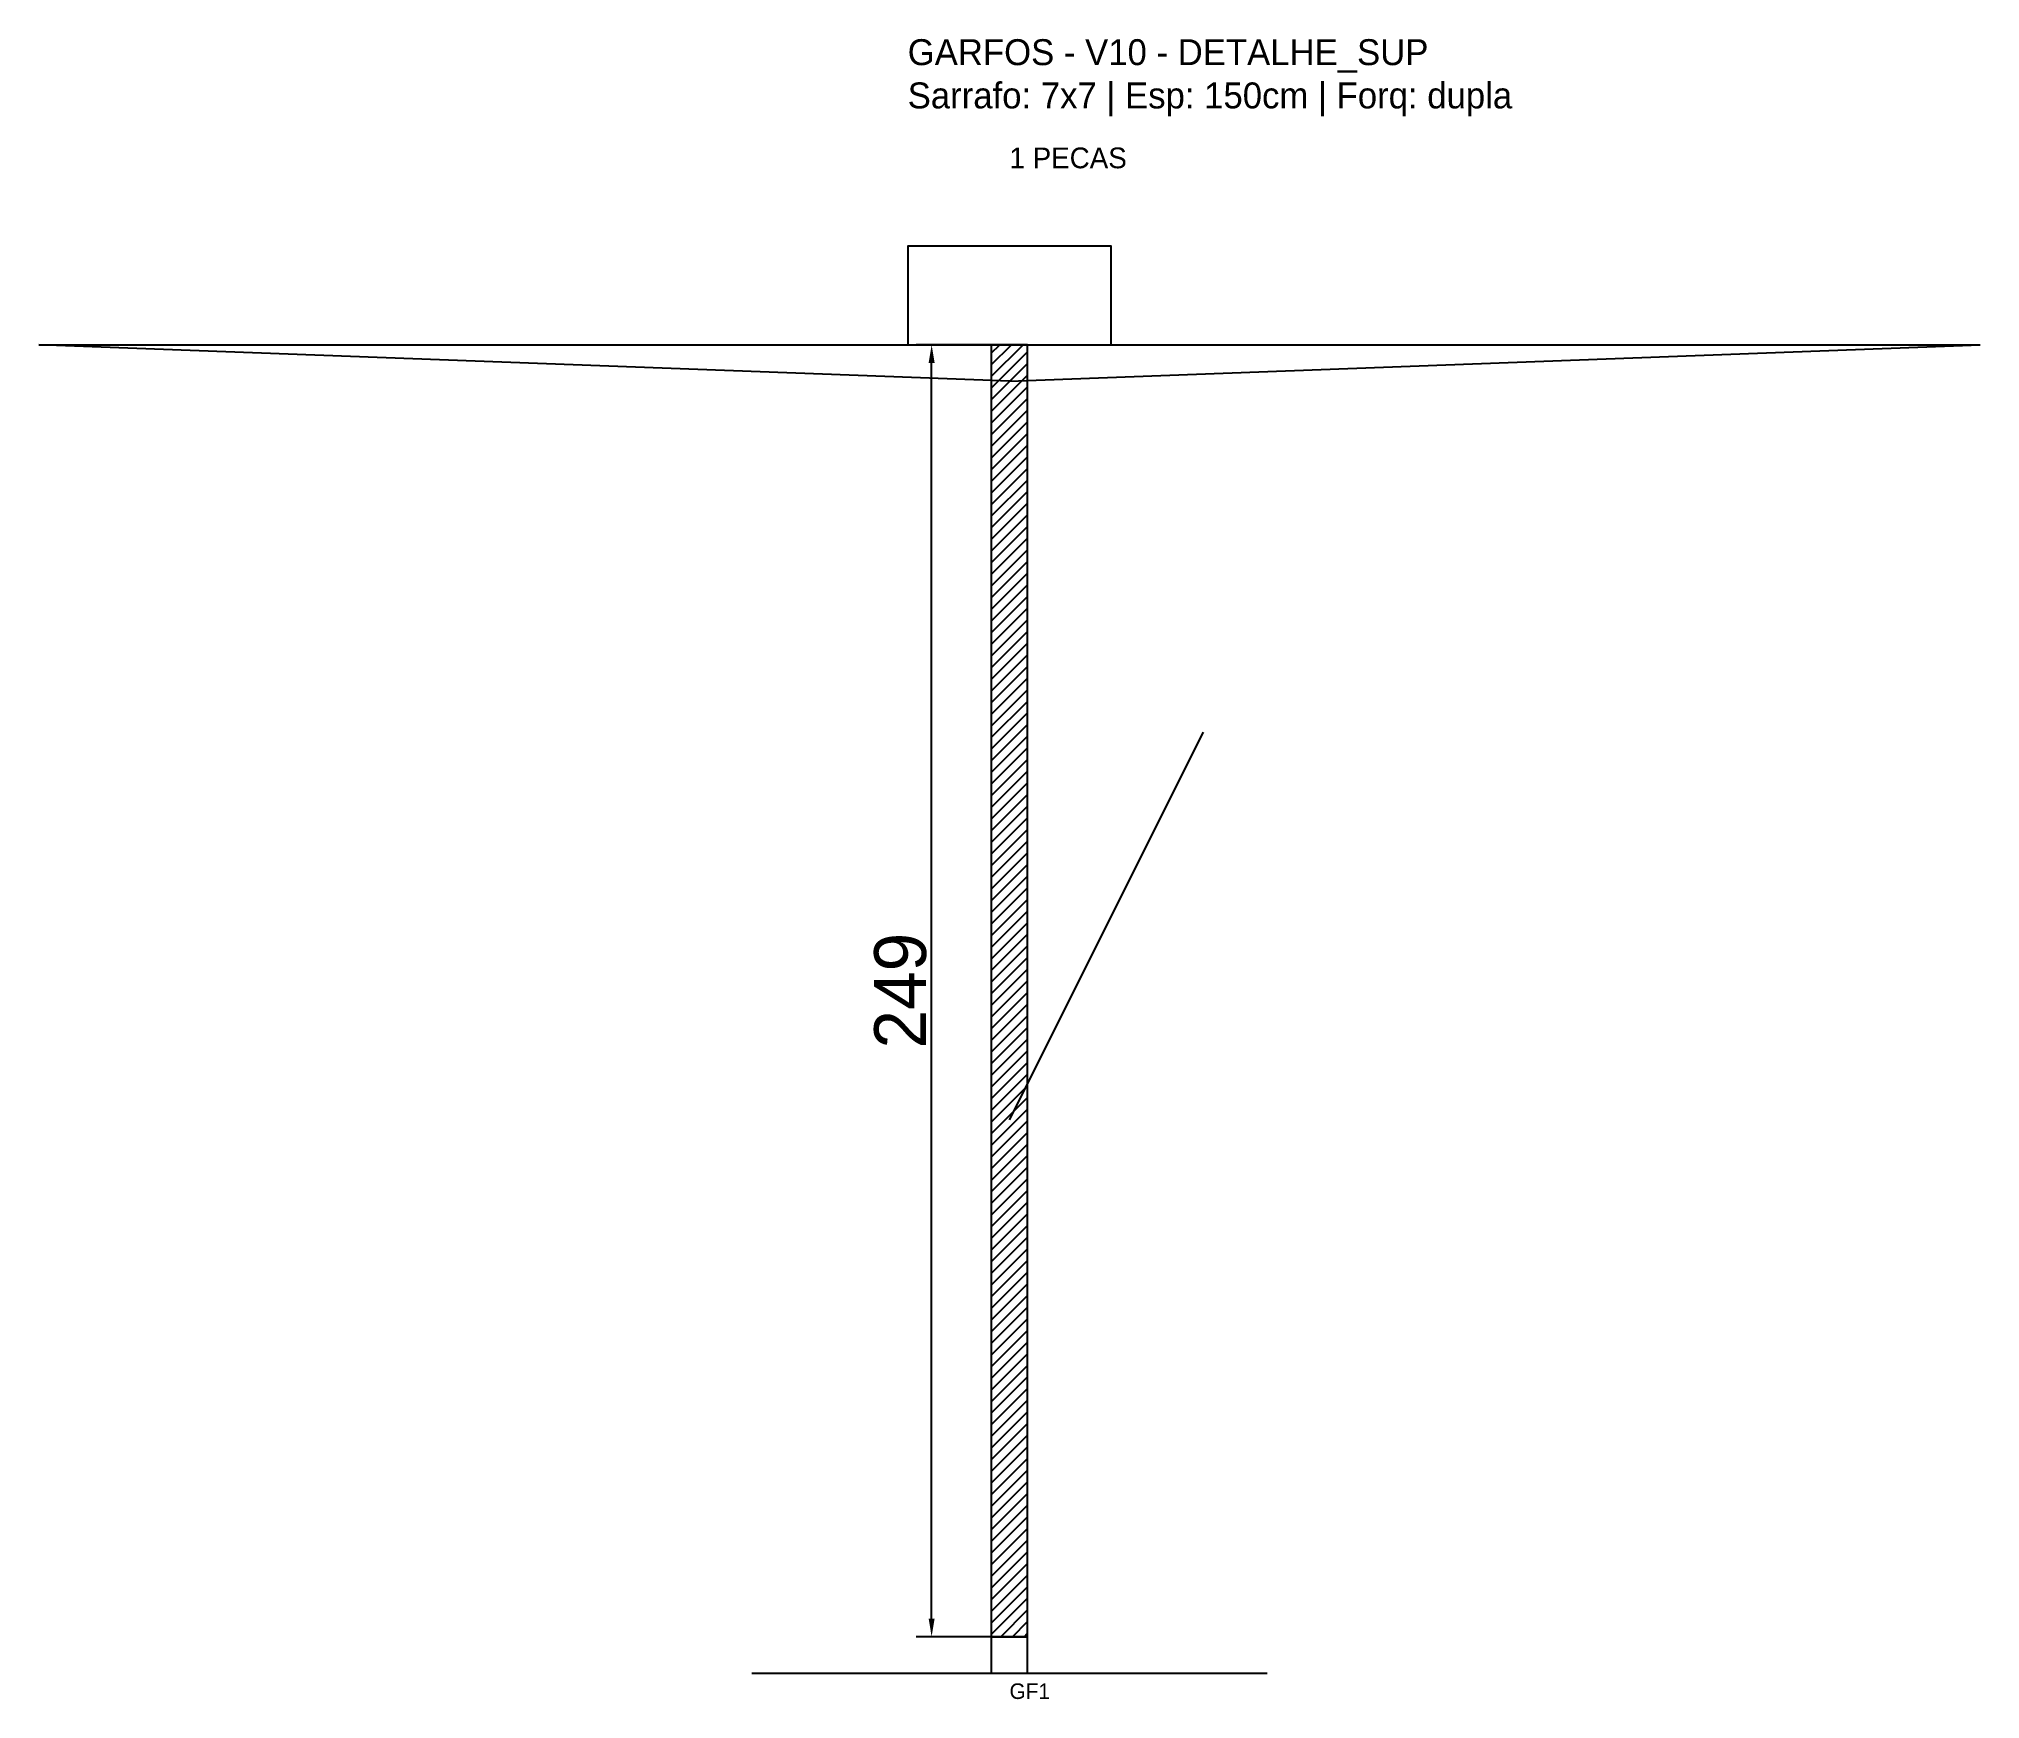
# Model space of a CAD drawing. Header units: metres. Extents: x -167 to 207, y -12 to 308.
import ezdxf

# ---------------------------------------------------------------- set-up
doc = ezdxf.new("R2010")
doc.units = ezdxf.units.M
for name, color, linetype in [('BARRA_ANCORAGEM', 1, 'Continuous'), ('COTA', 241, 'Continuous'), ('GARFOS OK', 3, 'Continuous'), ('NOME DA VIGA', 6, 'Continuous'), ('SARR_7x7', 40, 'Continuous'), ('VIGAS', 3, 'Continuous')]:
    doc.layers.add(name, color=color, linetype=linetype)
doc.dimstyles.new('EZ DXF', dxfattribs={"dimtxt": 10, "dimasz": 3.5, "dimexe": 3, "dimexo": 1.5, "dimgap": 1, "dimtad": 1, "dimdec": 1, "dimdsep": 46, "dimcen": 2.5, "dimazin": 3, "dimtfac": 1, "dimtmove": 0, "dimatfit": 3})

msp = doc.modelspace()

# ---------------------------------------------------------------- hatches: boundary and pattern name
at = {"layer": 'COTA'}
h = msp.add_hatch(dxfattribs=at)
h.set_pattern_fill('ANSI31', scale=0.5)
h.paths.add_polyline_path([(16.11, 0), (23.11, 0), (23.11, 249), (16.11, 249)])

# ---------------------------------------------------------------- linework, layer by layer
at = {"layer": 'BARRA_ANCORAGEM'}
msp.add_line((19.61, 99.6), (56.96, 174.3), dxfattribs=at)
at = {"layer": 'GARFOS OK'}
for p, q in [((19.61, 242), (-167.39, 249)), ((-167.39, 249), (206.61, 249)), ((19.61, 242), (206.61, 249))]:
    msp.add_line(p, q, dxfattribs=at)
at = {"layer": 'GARFOS OK', "linetype": 'CONTINUOUS'}
msp.add_line((-30, -7), (69.22, -7), dxfattribs=at)
at = {"layer": 'GARFOS OK'}
msp.add_lwpolyline([(16.11, 0), (23.11, 0), (23.11, 249), (16.11, 249), (16.11, 0)], dxfattribs=at)
at = {"layer": 'SARR_7x7'}
msp.add_lwpolyline([(16.11, -7), (23.11, -7), (23.11, 0), (16.11, 0), (16.11, -7)], dxfattribs=at)
at = {"layer": 'VIGAS'}
msp.add_lwpolyline([(0, 249), (39.22, 249), (39.22, 268), (0, 268), (0, 249)], dxfattribs=at)

# ---------------------------------------------------------------- texts
at = {"layer": 'NOME DA VIGA'}
for s, height, p in [('1 PECAS', 4, (19.61, 283)), ('GF1', 3, (19.61, -12))]:
    msp.add_text(s, height=height, dxfattribs=at).set_placement(p)
at = {"layer": 'NOME DA VIGA', "insert": (0, 293), "char_height": 5, "attachment_point": 7}
msp.add_mtext('GARFOS - V10 - DETALHE_SUP\\PSarrafo: 7x7 | Esp: 150cm | Forq: dupla', dxfattribs=at)

# ---------------------------------------------------------------- dimensions: what is measured, and where the dimension line sits
at = {"layer": 'COTA'}
msp.add_linear_dim(base=(4.61, 0), p1=(19.61, 0), p2=(19.61, 249), angle=90, dimstyle='EZ DXF', dxfattribs=at).render()

doc.saveas('drawing.dxf')
